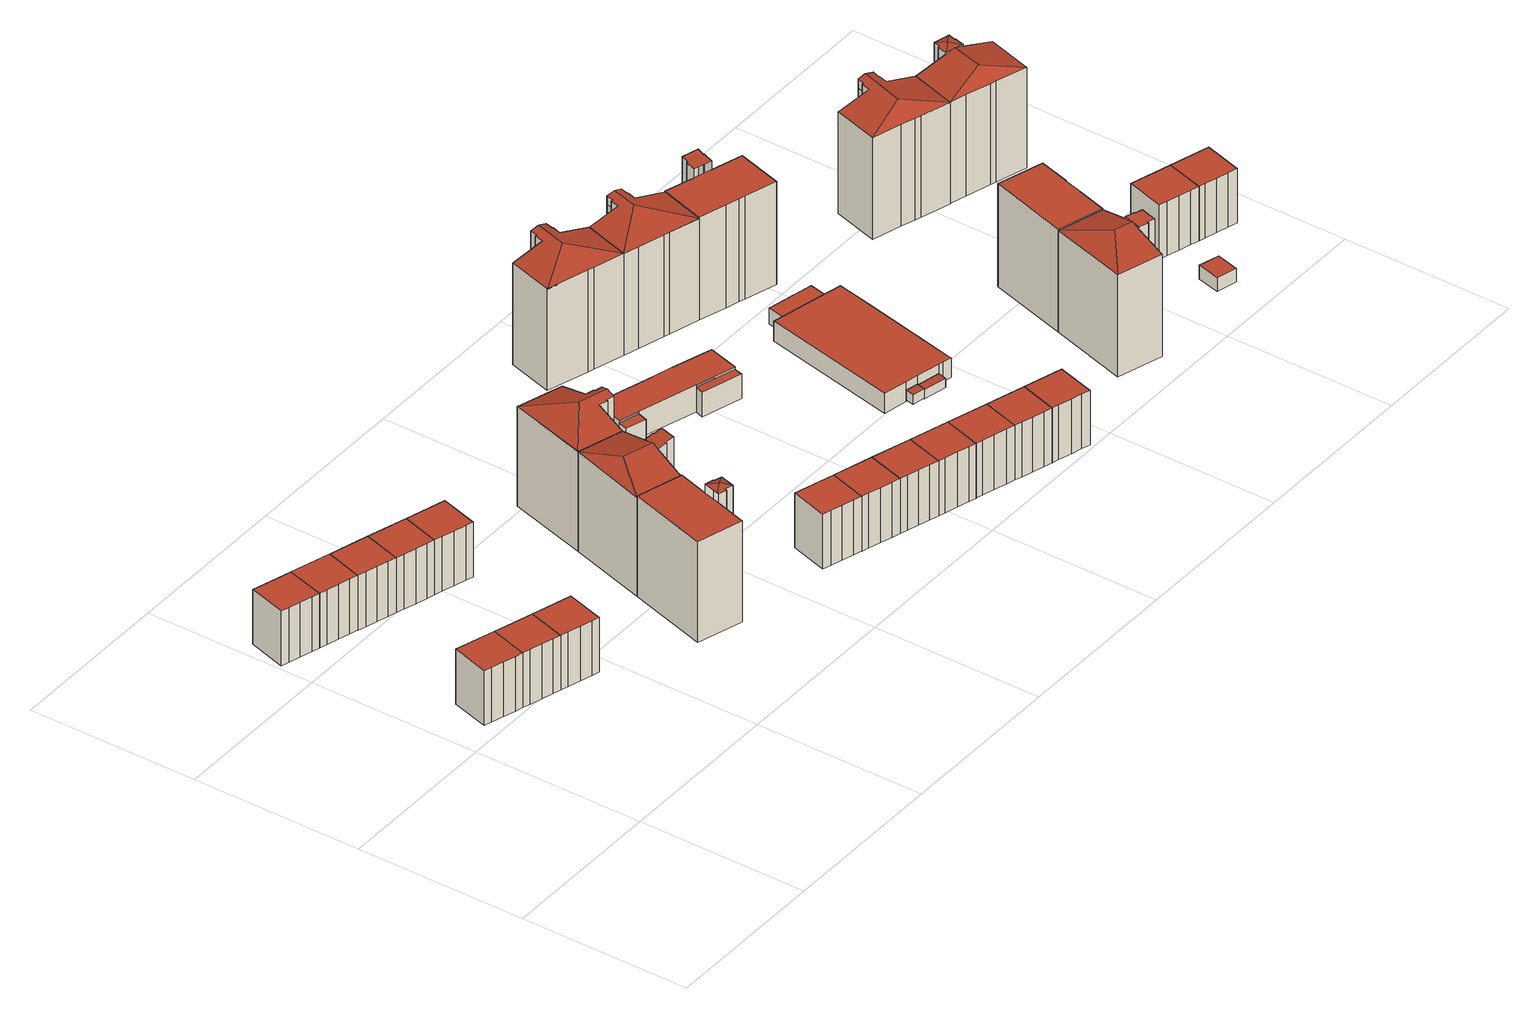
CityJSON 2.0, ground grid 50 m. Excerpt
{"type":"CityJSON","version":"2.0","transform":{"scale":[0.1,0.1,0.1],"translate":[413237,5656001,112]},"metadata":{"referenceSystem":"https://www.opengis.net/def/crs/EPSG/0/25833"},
"CityObjects":{
"building1":{"type":"Building","attributes":{"Dachtyp_tdc":"tdcPolyFlatRoof","Gemeindeschluessel":14612000,"Dachneigung":0,"QualitaetDacherkennung":60,"Geometrietyp2DReferenz":"3000","measuredHeight":16.82,"function":"31001_9998","roofType":"1000"},"geometry":[{"type":"Solid","lod":"2","boundaries":[[[[0,1,2,3]],[[1,4,5,2]],[[4,6,7,5]],[[4,1,0,8,9,10,6]],[[7,11,12,13,3,2,5]],[[6,10,11,7]],[[10,9,12,11]],[[9,8,13,12]],[[8,0,3,13]]]],"semantics":{"surfaces":[{"type":"WallSurface"},{"type":"RoofSurface"},{"type":"GroundSurface"}],"values":[[0,0,0,1,2,0,0,0,0]]}}]},
"building2":{"type":"Building","attributes":{"Dachtyp_tdc":"tdcPolyFlatRoof","Gemeindeschluessel":14612000,"Dachneigung":0,"QualitaetDacherkennung":64,"Geometrietyp2DReferenz":"3000","measuredHeight":16.82,"function":"31001_9998","roofType":"1000"},"geometry":[{"type":"Solid","lod":"2","boundaries":[[[[14,15,16,17]],[[15,18,19,16]],[[18,20,21,19]],[[20,22,23,21]],[[22,24,25,23]],[[24,26,27,25]],[[26,14,17,27]],[[26,24,22,20,18,15,14]],[[17,16,19,21,23,25,27]]]],"semantics":{"surfaces":[{"type":"WallSurface"},{"type":"RoofSurface"},{"type":"GroundSurface"}],"values":[[0,0,0,0,0,0,0,1,2]]}}]},
"building3":{"type":"Building","attributes":{"Dachtyp_tdc":"tdcPolyFlatRoof","Gemeindeschluessel":14612000,"Dachneigung":0,"QualitaetDacherkennung":59,"Geometrietyp2DReferenz":"3000","measuredHeight":16.82,"function":"31001_9998","roofType":"1000"},"geometry":[{"type":"Solid","lod":"2","boundaries":[[[[28,29,30,31]],[[29,8,13,30]],[[8,9,12,13]],[[9,32,33,12]],[[32,34,35,33]],[[34,36,37,35]],[[36,28,31,37]],[[36,34,32,9,8,29,28]],[[31,30,13,12,33,35,37]]]],"semantics":{"surfaces":[{"type":"WallSurface"},{"type":"RoofSurface"},{"type":"GroundSurface"}],"values":[[0,0,0,0,0,0,0,1,2]]}}]},
"building4":{"type":"Building","attributes":{"Dachtyp_tdc":"tdcPolyFlatRoof","Gemeindeschluessel":14612000,"Dachneigung":0,"QualitaetDacherkennung":66,"Geometrietyp2DReferenz":"3000","measuredHeight":16.83,"function":"31001_9998","roofType":"1000"},"geometry":[{"type":"Solid","lod":"2","boundaries":[[[[38,39,40,41]],[[39,42,43,40]],[[42,44,45,43]],[[42,39,38,20,22,46,44]],[[45,47,23,21,41,40,43]],[[44,46,47,45]],[[46,22,23,47]],[[22,20,21,23]],[[20,38,41,21]]]],"semantics":{"surfaces":[{"type":"WallSurface"},{"type":"RoofSurface"},{"type":"GroundSurface"}],"values":[[0,0,0,1,2,0,0,0,0]]}}]},
"building5":{"type":"Building","attributes":{"Dachtyp_tdc":"tdcPolyFlatRoof","Gemeindeschluessel":14612000,"Dachneigung":0,"QualitaetDacherkennung":60,"Geometrietyp2DReferenz":"3000","measuredHeight":16.82,"function":"31001_9998","roofType":"1000"},"geometry":[{"type":"Solid","lod":"2","boundaries":[[[[48,49,50,51]],[[49,34,35,50]],[[34,32,33,35]],[[32,52,53,33]],[[52,54,55,53]],[[54,56,57,55]],[[56,48,51,57]],[[56,54,52,32,34,49,48]],[[51,50,35,33,53,55,57]]]],"semantics":{"surfaces":[{"type":"WallSurface"},{"type":"RoofSurface"},{"type":"GroundSurface"}],"values":[[0,0,0,0,0,0,0,1,2]]}}]},
"building6":{"type":"Building","attributes":{"Dachtyp_tdc":"tdcPolyFlatRoof","Gemeindeschluessel":14612000,"Dachneigung":0,"QualitaetDacherkennung":64,"Geometrietyp2DReferenz":"3000","measuredHeight":16.84,"function":"31001_9998","roofType":"1000"},"geometry":[{"type":"Solid","lod":"2","boundaries":[[[[58,39,59,60]],[[39,38,61,59]],[[38,62,63,61]],[[62,64,65,63]],[[64,66,67,65]],[[66,68,69,67]],[[68,58,60,69]],[[68,66,64,62,38,39,58]],[[60,59,61,63,65,67,69]]]],"semantics":{"surfaces":[{"type":"WallSurface"},{"type":"RoofSurface"},{"type":"GroundSurface"}],"values":[[0,0,0,0,0,0,0,1,2]]}}]},
"building7":{"type":"Building","attributes":{"Dachtyp_tdc":"tdcPolyFlatRoof","Gemeindeschluessel":14612000,"Dachneigung":0,"QualitaetDacherkennung":65,"Geometrietyp2DReferenz":"3000","measuredHeight":16.83,"function":"31001_9998","roofType":"1000"},"geometry":[{"type":"Solid","lod":"2","boundaries":[[[[70,71,72,73]],[[71,64,65,72]],[[64,62,63,65]],[[62,74,75,63]],[[74,76,77,75]],[[76,78,79,77]],[[78,70,73,79]],[[78,76,74,62,64,71,70]],[[73,72,65,63,75,77,79]]]],"semantics":{"surfaces":[{"type":"WallSurface"},{"type":"RoofSurface"},{"type":"GroundSurface"}],"values":[[0,0,0,0,0,0,0,1,2]]}}]},
"building8":{"type":"Building","attributes":{"Dachtyp_tdc":"tdcPolyFlatRoof","Gemeindeschluessel":14612000,"Dachneigung":0,"QualitaetDacherkennung":64,"Geometrietyp2DReferenz":"3000","measuredHeight":16.84,"function":"31001_9998","roofType":"1000"},"geometry":[{"type":"Solid","lod":"2","boundaries":[[[[80,81,82,83]],[[81,76,84,82]],[[76,74,85,84]],[[74,86,87,85]],[[86,88,89,87]],[[88,90,91,89]],[[90,80,83,91]],[[90,88,86,74,76,81,80]],[[83,82,84,85,87,89,91]]]],"semantics":{"surfaces":[{"type":"WallSurface"},{"type":"RoofSurface"},{"type":"GroundSurface"}],"values":[[0,0,0,0,0,0,0,1,2]]}}]},
"building9":{"type":"Building","attributes":{"Gemeindeschluessel":14612000,"Geometrietyp2DReferenz":"3000","function":"31001_9998","roofType":"9999"},"children":["building9-1","building9-2"]},
"building9-1":{"type":"BuildingPart","attributes":{"Dachtyp_tdc":"tdcFreeFormRoof","Dachneigung":14.13,"QualitaetDacherkennung":14,"Geometrietyp2DReferenz":"3000","measuredHeight":34.41,"roofType":"5000"},"parents":["building9"],"geometry":[{"type":"MultiSurface","lod":"2","boundaries":[[[92,93,94,95]],[[93,96,97,94]],[[96,98,99,97]],[[98,100,101,99]],[[100,102,103,101]],[[102,104,105,103]],[[104,106,107,108,105]],[[92,95,109]],[[110,111,112]],[[111,106,104,102,100,113,112]],[[100,98,113]],[[98,96,93,92,110,112,113]],[[94,97,99,101,103,105,108,114,115,95]]],"semantics":{"surfaces":[{"type":"WallSurface"},{"type":"RoofSurface"},{"type":"GroundSurface"}],"values":[0,0,0,0,0,0,0,0,1,1,1,1,2]}}]},
"building9-2":{"type":"BuildingPart","attributes":{"Dachtyp_tdc":"tdcPolyFlatRoof","Dachneigung":0,"QualitaetDacherkennung":46,"Geometrietyp2DReferenz":"3000","measuredHeight":30.97,"roofType":"1000"},"parents":["building9"],"geometry":[{"type":"MultiSurface","lod":"2","boundaries":[[[116,109,95,117]],[[107,118,119,108]],[[118,120,121,119]],[[120,122,123,121]],[[122,116,117,123]],[[122,120,118,107,124,125,109,116]],[[117,95,115,114,108,119,121,123]]],"semantics":{"surfaces":[{"type":"WallSurface"},{"type":"RoofSurface"},{"type":"GroundSurface"}],"values":[0,0,0,0,0,1,2]}}]},
"building10":{"type":"Building","attributes":{"Gemeindeschluessel":14612000,"Geometrietyp2DReferenz":"3000","function":"31001_9998","roofType":"9999"},"children":["building10-1","building10-2"]},
"building10-1":{"type":"BuildingPart","attributes":{"Dachtyp_tdc":"tdcPolyFlatRoof","Dachneigung":15.88,"QualitaetDacherkennung":51,"Geometrietyp2DReferenz":"3000","measuredHeight":34.9,"roofType":"2100"},"parents":["building10"],"geometry":[{"type":"MultiSurface","lod":"2","boundaries":[[[126,127,128,129]],[[127,130,131,128]],[[130,132,133,131]],[[132,134,133]],[[135,136,137,138,139]],[[136,140,141,137]],[[140,142,143,141]],[[142,126,129,143]],[[142,140,136,135,144,145,146,132,130,127,126]],[[129,128,131,133,147,138,137,141,143]]],"semantics":{"surfaces":[{"type":"WallSurface"},{"type":"RoofSurface"},{"type":"GroundSurface"}],"values":[0,0,0,0,0,0,0,0,1,2]}}]},
"building10-2":{"type":"BuildingPart","attributes":{"Dachtyp_tdc":"tdcHipAndGableRoof","Dachneigung":15.66,"QualitaetDacherkennung":19,"Geometrietyp2DReferenz":"3000","measuredHeight":34.02,"roofType":"5000"},"parents":["building10"],"geometry":[{"type":"MultiSurface","lod":"2","boundaries":[[[134,148,149,133]],[[148,150,151,149]],[[150,152,153,151]],[[152,154,155,153]],[[154,139,138,155]],[[152,150,156]],[[150,148,134,146,157,156]],[[157,144,139,154,152,156]],[[147,133,149,151,153,155,138]]],"semantics":{"surfaces":[{"type":"WallSurface"},{"type":"RoofSurface"},{"type":"GroundSurface"}],"values":[0,0,0,0,0,1,1,1,2]}}]},
"building11":{"type":"Building","attributes":{"Dachtyp_tdc":"tdcFreeFormRoof","Gemeindeschluessel":14612000,"Dachneigung":20.45,"QualitaetDacherkennung":18,"Geometrietyp2DReferenz":"3000","measuredHeight":34.38,"function":"31001_9998","roofType":"5000"},"geometry":[{"type":"Solid","lod":"2","boundaries":[[[[158,159,160,161]],[[159,162,163,160]],[[162,164,165,163]],[[164,166,167,165]],[[166,168,169,167]],[[168,170,171,169]],[[170,172,173,171]],[[172,154,174,173]],[[154,175,176,174]],[[175,177,178,176]],[[177,179,180,178]],[[179,158,161,180]],[[181,177,182]],[[172,170,168,166,183,181,182,175,154]],[[183,164,162,159,158,179,177,181]],[[166,164,183]],[[177,175,182]],[[161,160,163,165,167,169,171,173,174,176,178,180]]]],"semantics":{"surfaces":[{"type":"WallSurface"},{"type":"RoofSurface"},{"type":"GroundSurface"}],"values":[[0,0,0,0,0,0,0,0,0,0,0,0,1,1,1,0,0,2]]}}]},
"building12":{"type":"Building","attributes":{"Dachtyp_tdc":"tdcPolyFlatRoof","Gemeindeschluessel":14612000,"Dachneigung":0,"QualitaetDacherkennung":56,"Geometrietyp2DReferenz":"3000","measuredHeight":16.82,"function":"31001_9998","roofType":"1000"},"geometry":[{"type":"Solid","lod":"2","boundaries":[[[[184,185,186,187]],[[185,188,189,186]],[[188,190,191,189]],[[190,192,193,191]],[[192,194,195,193]],[[194,196,197,195]],[[196,184,187,197]],[[196,194,192,190,188,185,184]],[[187,186,189,191,193,195,197]]]],"semantics":{"surfaces":[{"type":"WallSurface"},{"type":"RoofSurface"},{"type":"GroundSurface"}],"values":[[0,0,0,0,0,0,0,1,2]]}}]},
"building13":{"type":"Building","attributes":{"Dachtyp_tdc":"tdcPolyFlatRoof","Gemeindeschluessel":14612000,"Dachneigung":0,"QualitaetDacherkennung":56,"Geometrietyp2DReferenz":"3000","measuredHeight":16.88,"function":"31001_9998","roofType":"1000"},"geometry":[{"type":"Solid","lod":"2","boundaries":[[[[198,199,200,201]],[[199,202,203,200]],[[202,204,205,203]],[[204,192,206,205]],[[192,190,207,206]],[[190,208,209,207]],[[208,198,201,209]],[[208,190,192,204,202,199,198]],[[201,200,203,205,206,207,209]]]],"semantics":{"surfaces":[{"type":"WallSurface"},{"type":"RoofSurface"},{"type":"GroundSurface"}],"values":[[0,0,0,0,0,0,0,1,2]]}}]},
"building14":{"type":"Building","attributes":{"Dachtyp_tdc":"tdcPolyFlatRoof","Gemeindeschluessel":14612000,"Dachneigung":0,"QualitaetDacherkennung":56,"Geometrietyp2DReferenz":"3000","measuredHeight":16.89,"function":"31001_9998","roofType":"1000"},"geometry":[{"type":"Solid","lod":"2","boundaries":[[[[210,198,201,211]],[[198,208,209,201]],[[208,212,213,209]],[[212,214,215,213]],[[214,216,217,215]],[[216,218,219,217]],[[218,210,211,219]],[[218,216,214,212,208,198,210]],[[211,201,209,213,215,217,219]]]],"semantics":{"surfaces":[{"type":"WallSurface"},{"type":"RoofSurface"},{"type":"GroundSurface"}],"values":[[0,0,0,0,0,0,0,1,2]]}}]},
"building15":{"type":"Building","attributes":{"Dachtyp_tdc":"tdcPolyFlatRoof","Gemeindeschluessel":14612000,"Dachneigung":0,"QualitaetDacherkennung":54,"Geometrietyp2DReferenz":"3000","measuredHeight":16.89,"function":"31001_9998","roofType":"1000"},"geometry":[{"type":"Solid","lod":"2","boundaries":[[[[220,221,222,223]],[[221,214,215,222]],[[214,212,213,215]],[[212,224,225,213]],[[224,226,227,225]],[[226,228,229,227]],[[228,220,223,229]],[[228,226,224,212,214,221,220]],[[223,222,215,213,225,227,229]]]],"semantics":{"surfaces":[{"type":"WallSurface"},{"type":"RoofSurface"},{"type":"GroundSurface"}],"values":[[0,0,0,0,0,0,0,1,2]]}}]},
"building16":{"type":"Building","attributes":{"Dachtyp_tdc":"tdcPolyFlatRoof","Gemeindeschluessel":14612000,"Dachneigung":0,"QualitaetDacherkennung":55,"Geometrietyp2DReferenz":"3000","measuredHeight":16.81,"function":"31001_9998","roofType":"1000"},"geometry":[{"type":"Solid","lod":"2","boundaries":[[[[230,231,232,233]],[[231,234,235,232]],[[234,236,237,235]],[[236,226,238,237]],[[226,224,239,238]],[[224,240,241,239]],[[240,230,233,241]],[[240,224,226,236,234,231,230]],[[233,232,235,237,238,239,241]]]],"semantics":{"surfaces":[{"type":"WallSurface"},{"type":"RoofSurface"},{"type":"GroundSurface"}],"values":[[0,0,0,0,0,0,0,1,2]]}}]},
"building17":{"type":"Building","attributes":{"Gemeindeschluessel":14612000,"Geometrietyp2DReferenz":"3000","function":"31001_9998","roofType":"9999"},"children":["building17-1","building17-2","building17-3","building17-4"]},
"building17-1":{"type":"BuildingPart","attributes":{"Dachtyp_tdc":"tdcPolyFlatRoof","Dachneigung":0,"QualitaetDacherkennung":69,"Geometrietyp2DReferenz":"3000","measuredHeight":7.4,"roofType":"1000"},"parents":["building17"],"geometry":[{"type":"MultiSurface","lod":"2","boundaries":[[[242,243,244,245]],[[243,246,247,244]],[[246,248,249,247]],[[248,246,243,242]],[[245,244,247,249]]],"semantics":{"surfaces":[{"type":"WallSurface"},{"type":"RoofSurface"},{"type":"GroundSurface"}],"values":[0,0,0,1,2]}}]},
"building17-2":{"type":"BuildingPart","attributes":{"Dachtyp_tdc":"tdcPolyFlatRoof","Dachneigung":0,"QualitaetDacherkennung":57,"Geometrietyp2DReferenz":"3000","measuredHeight":4.72,"roofType":"1000"},"parents":["building17"],"geometry":[{"type":"MultiSurface","lod":"2","boundaries":[[[250,251,252,253]],[[251,254,255,252]],[[254,256,257,255]],[[256,254,251,250]],[[253,252,255,257]]],"semantics":{"surfaces":[{"type":"WallSurface"},{"type":"RoofSurface"},{"type":"GroundSurface"}],"values":[0,0,0,1,2]}}]},
"building17-3":{"type":"BuildingPart","attributes":{"Dachtyp_tdc":"tdcPolyFlatRoof","Dachneigung":0,"QualitaetDacherkennung":64,"Geometrietyp2DReferenz":"3000","measuredHeight":7.51,"roofType":"1000"},"parents":["building17"],"geometry":[{"type":"MultiSurface","lod":"2","boundaries":[[[258,259,260,261]],[[259,262,263,260]],[[262,264,265,263]],[[264,262,259,258]],[[261,260,263,265]]],"semantics":{"surfaces":[{"type":"WallSurface"},{"type":"RoofSurface"},{"type":"GroundSurface"}],"values":[0,0,0,1,2]}}]},
"building17-4":{"type":"BuildingPart","attributes":{"Dachtyp_tdc":"tdcPolyFlatRoof","Dachneigung":0,"QualitaetDacherkennung":56,"Geometrietyp2DReferenz":"3000","measuredHeight":8.16,"roofType":"1000"},"parents":["building17"],"geometry":[{"type":"MultiSurface","lod":"2","boundaries":[[[266,257,256]],[[266,267,268,257]],[[267,269,261,268]],[[269,258,261]],[[270,271,242,245,265,264]],[[272,273,274,249,248]],[[273,275,253,274]],[[275,250,253]],[[275,273,272,271,270,269,267,266]],[[257,268,261,265,245,249,274,253]]],"semantics":{"surfaces":[{"type":"WallSurface"},{"type":"RoofSurface"},{"type":"GroundSurface"}],"values":[0,0,0,0,0,0,0,0,1,2]}}]},
"building18":{"type":"Building","attributes":{"Dachtyp_tdc":"tdcPolyFlatRoof","Gemeindeschluessel":14612000,"Dachneigung":0,"QualitaetDacherkennung":55,"Geometrietyp2DReferenz":"3000","measuredHeight":16.8,"function":"31001_9998","roofType":"1000"},"geometry":[{"type":"Solid","lod":"2","boundaries":[[[[230,240,241,233]],[[240,276,277,241]],[[276,278,279,277]],[[278,280,281,279]],[[280,282,283,281]],[[282,284,285,283]],[[284,230,233,285]],[[284,282,280,278,276,240,230]],[[233,241,277,279,281,283,285]]]],"semantics":{"surfaces":[{"type":"WallSurface"},{"type":"RoofSurface"},{"type":"GroundSurface"}],"values":[[0,0,0,0,0,0,0,1,2]]}}]},
"building19":{"type":"Building","attributes":{"Dachtyp_tdc":"tdcFreeFormRoof","Gemeindeschluessel":14612000,"Dachneigung":15.62,"QualitaetDacherkennung":20,"Geometrietyp2DReferenz":"3000","measuredHeight":34.61,"function":"31001_9998","roofType":"5000"},"geometry":[{"type":"Solid","lod":"2","boundaries":[[[[286,287,288,289,290,291,292,293,294,295,296,297,298,299]],[[300,301,302]],[[300,303,287,286]],[[303,304,288,287]],[[304,305,289,288]],[[305,306,290,289]],[[306,307,291,290]],[[307,308,292,291]],[[308,309,293,292]],[[309,310,294,293]],[[310,311,295,294]],[[311,312,296,295]],[[312,313,297,296]],[[313,314,298,297]],[[314,301,299,298]],[[301,300,286,299]],[[308,307,315,316,309]],[[307,306,305,304,303,300,302,315]],[[315,302,301,314,313,312,311,310,316]],[[310,309,316]]]],"semantics":{"surfaces":[{"type":"GroundSurface"},{"type":"WallSurface"},{"type":"RoofSurface"}],"values":[[0,1,1,1,1,1,1,1,1,1,1,1,1,1,1,1,2,2,2,1]]}}]},
"building20":{"type":"Building","attributes":{"Dachtyp_tdc":"tdcPolyFlatRoof","Gemeindeschluessel":14612000,"Dachneigung":0,"QualitaetDacherkennung":52,"Geometrietyp2DReferenz":"3000","measuredHeight":16.75,"function":"31001_9998","roofType":"1000"},"geometry":[{"type":"Solid","lod":"2","boundaries":[[[[317,318,319,320]],[[318,278,279,319]],[[278,276,277,279]],[[276,321,322,277]],[[321,323,324,322]],[[323,325,326,324]],[[325,317,320,326]],[[325,323,321,276,278,318,317]],[[320,319,279,277,322,324,326]]]],"semantics":{"surfaces":[{"type":"WallSurface"},{"type":"RoofSurface"},{"type":"GroundSurface"}],"values":[[0,0,0,0,0,0,0,1,2]]}}]},
"building21":{"type":"Building","attributes":{"Dachtyp_tdc":"tdcPolyFlatRoof","Gemeindeschluessel":14612000,"Dachneigung":3.87,"QualitaetDacherkennung":75,"Geometrietyp2DReferenz":"3000","measuredHeight":3,"function":"31001_2000","roofType":"2100"},"geometry":[{"type":"Solid","lod":"2","boundaries":[[[[327,328,329,330]],[[328,331,332,329]],[[331,333,334,332]],[[333,327,330,334]],[[333,331,328,327]],[[330,329,332,334]]]],"semantics":{"surfaces":[{"type":"WallSurface"},{"type":"RoofSurface"},{"type":"GroundSurface"}],"values":[[0,0,0,0,1,2]]}}]},
"building22":{"type":"Building","attributes":{"Dachtyp_tdc":"tdcPolyFlatRoof","Gemeindeschluessel":14612000,"Dachneigung":3.12,"QualitaetDacherkennung":75,"Geometrietyp2DReferenz":"3000","measuredHeight":3,"function":"31001_2000","roofType":"2100"},"geometry":[{"type":"Solid","lod":"2","boundaries":[[[[335,336,337,338]],[[336,339,340,337]],[[339,341,342,340]],[[341,343,344,342]],[[343,335,338,344]],[[343,341,339,336,335]],[[338,337,340,342,344]]]],"semantics":{"surfaces":[{"type":"WallSurface"},{"type":"RoofSurface"},{"type":"GroundSurface"}],"values":[[0,0,0,0,0,1,2]]}}]},
"building23":{"type":"Building","attributes":{"Dachtyp_tdc":"tdcFreeFormRoof","Gemeindeschluessel":14612000,"Dachneigung":16.18,"QualitaetDacherkennung":19,"Geometrietyp2DReferenz":"3000","measuredHeight":34.44,"function":"31001_9998","roofType":"5000"},"geometry":[{"type":"Solid","lod":"2","boundaries":[[[[345,346,347,348]],[[346,349,350,347]],[[349,351,352,350]],[[351,353,354,352]],[[353,355,291,354]],[[355,356,290,291]],[[356,357,358,290]],[[357,359,360,358]],[[359,361,362,360]],[[361,363,364,362]],[[363,365,366,364]],[[365,367,368,366]],[[367,369,370,368]],[[369,371,372,370]],[[371,373,374,372]],[[373,375,376,374]],[[375,345,348,376]],[[377,378,353,351,349,379]],[[380,381,382,383,384,385,377,379]],[[385,386,387,388,389,390,391,356,355,378,377]],[[356,391,357]],[[357,391,390,359]],[[359,390,389,361]],[[361,389,388,363]],[[363,388,387,365]],[[365,387,386,367]],[[367,386,385,384,369]],[[369,384,383,371]],[[371,383,382,373]],[[373,382,381,375]],[[375,381,380,345]],[[345,380,379,346]],[[346,379,349]],[[353,378,355]],[[348,347,350,352,354,291,290,358,360,362,364,366,368,370,372,374,376]]]],"semantics":{"surfaces":[{"type":"WallSurface"},{"type":"RoofSurface"},{"type":"GroundSurface"}],"values":[[0,0,0,0,0,0,0,0,0,0,0,0,0,0,0,0,0,1,1,1,0,0,0,0,0,0,0,0,0,0,0,0,0,0,2]]}}]},
"building24":{"type":"Building","attributes":{"Dachtyp_tdc":"tdcPolyFlatRoof","Gemeindeschluessel":14612000,"Dachneigung":0,"QualitaetDacherkennung":37,"Geometrietyp2DReferenz":"3000","measuredHeight":6.15,"function":"31001_2000","roofType":"1000"},"geometry":[{"type":"Solid","lod":"2","boundaries":[[[[392,393,394,395]],[[393,396,397,394]],[[396,398,399,397]],[[398,400,401,399]],[[400,402,403,401]],[[402,404,405,403]],[[404,406,407,405]],[[406,408,409,407]],[[408,410,411,409]],[[410,412,413,411]],[[412,414,415,413]],[[414,416,417,415]],[[416,418,419,417]],[[418,420,421,419]],[[420,392,395,421]],[[420,418,416,414,412,410,408,406,404,402,400,398,396,393,392]],[[395,394,397,399,401,403,405,407,409,411,413,415,417,419,421]]]],"semantics":{"surfaces":[{"type":"WallSurface"},{"type":"RoofSurface"},{"type":"GroundSurface"}],"values":[[0,0,0,0,0,0,0,0,0,0,0,0,0,0,0,1,2]]}}]},
"building25":{"type":"Building","attributes":{"Dachtyp_tdc":"tdcPolyFlatRoof","Gemeindeschluessel":14612000,"Dachneigung":0,"QualitaetDacherkennung":49,"Geometrietyp2DReferenz":"3000","measuredHeight":4.81,"function":"31001_2000","roofType":"1000"},"geometry":[{"type":"Solid","lod":"2","boundaries":[[[[422,423,424,425]],[[423,426,427,424]],[[426,428,429,427]],[[426,423,422,430,431,432,433,434,428]],[[429,435,436,437,438,439,425,424,427]],[[428,434,435,429]],[[434,433,436,435]],[[433,432,437,436]],[[432,431,438,437]],[[431,430,439,438]],[[430,422,425,439]]]],"semantics":{"surfaces":[{"type":"WallSurface"},{"type":"RoofSurface"},{"type":"GroundSurface"}],"values":[[0,0,0,1,2,0,0,0,0,0,0]]}}]},
"building26":{"type":"Building","attributes":{"Gemeindeschluessel":14612000,"Geometrietyp2DReferenz":"3000","function":"31001_9998","roofType":"9999"},"children":["building26-1","building26-2"]},
"building26-1":{"type":"BuildingPart","attributes":{"Dachtyp_tdc":"tdcPolyFlatRoof","Dachneigung":10.95,"QualitaetDacherkennung":52,"Geometrietyp2DReferenz":"3000","measuredHeight":35.21,"roofType":"2100"},"parents":["building26"],"geometry":[{"type":"MultiSurface","lod":"2","boundaries":[[[440,441,442,443]],[[441,444,445,442]],[[444,446,447,445]],[[446,448,449,447]],[[448,450,451,449]],[[450,452,453,451]],[[452,454,455,453]],[[454,456,457,455]],[[456,458,459,460,457]],[[440,443,461]],[[458,456,454,452,450,448,446,444,441,440]],[[442,445,447,449,451,453,455,457,460,443]]],"semantics":{"surfaces":[{"type":"WallSurface"},{"type":"RoofSurface"},{"type":"GroundSurface"}],"values":[0,0,0,0,0,0,0,0,0,0,1,2]}}]},
"building26-2":{"type":"BuildingPart","attributes":{"Dachtyp_tdc":"tdcPolyFlatRoof","Dachneigung":0,"QualitaetDacherkennung":62,"Geometrietyp2DReferenz":"3000","measuredHeight":31.56,"roofType":"1000"},"parents":["building26"],"geometry":[{"type":"MultiSurface","lod":"2","boundaries":[[[462,461,443,348]],[[459,463,464,460]],[[463,465,466,464]],[[465,467,468,466]],[[467,469,470,468]],[[469,471,472,470]],[[471,473,347,472]],[[473,462,348,347]],[[473,471,469,467,465,463,459,461,462]],[[348,443,460,464,466,468,470,472,347]]],"semantics":{"surfaces":[{"type":"WallSurface"},{"type":"RoofSurface"},{"type":"GroundSurface"}],"values":[0,0,0,0,0,0,0,0,1,2]}}]},
"building27":{"type":"Building","attributes":{"Gemeindeschluessel":14612000,"Geometrietyp2DReferenz":"3000","function":"31001_9998","roofType":"9999"},"children":["building27-1","building27-2"]},
"building27-1":{"type":"BuildingPart","attributes":{"Dachtyp_tdc":"tdcPolyFlatRoof","Dachneigung":0,"QualitaetDacherkennung":18,"Geometrietyp2DReferenz":"3000","measuredHeight":34.44,"roofType":"1000"},"parents":["building27"],"geometry":[{"type":"MultiSurface","lod":"2","boundaries":[[[474,475,476,477]],[[475,478,479,476]],[[478,480,481,482,479]],[[483,484,485]],[[483,486,487,484]],[[486,488,489,487]],[[488,490,491,489]],[[490,474,477,491]],[[490,488,486,483,492,493,494,495,480,478,475,474]],[[477,476,479,482,496,497,484,487,489,491]]],"semantics":{"surfaces":[{"type":"WallSurface"},{"type":"RoofSurface"},{"type":"GroundSurface"}],"values":[0,0,0,0,0,0,0,0,1,2]}}]},
"building27-2":{"type":"BuildingPart","attributes":{"Dachtyp_tdc":"tdcHipAndGableRoof","Dachneigung":14.4,"QualitaetDacherkennung":18,"Geometrietyp2DReferenz":"3000","measuredHeight":34.47,"roofType":"5000"},"parents":["building27"],"geometry":[{"type":"MultiSurface","lod":"2","boundaries":[[[481,498,499,482]],[[498,500,501,499]],[[500,502,503,501]],[[502,504,505,503]],[[504,485,484,505]],[[502,500,506]],[[500,498,481,495,494,506]],[[494,493,507,485,504,502,506]],[[497,496,482,499,501,503,505,484]]],"semantics":{"surfaces":[{"type":"WallSurface"},{"type":"RoofSurface"},{"type":"GroundSurface"}],"values":[0,0,0,0,0,1,1,1,2]}}]},
"building28":{"type":"Building","attributes":{"Gemeindeschluessel":14612000,"Geometrietyp2DReferenz":"3000","function":"31001_9998","roofType":"9999"},"children":["building28-1","building28-2"]},
"building28-1":{"type":"BuildingPart","attributes":{"Dachtyp_tdc":"tdcPolyFlatRoof","Dachneigung":0,"QualitaetDacherkennung":56,"Geometrietyp2DReferenz":"3000","measuredHeight":31.62,"roofType":"1000"},"parents":["building28"],"geometry":[{"type":"MultiSurface","lod":"2","boundaries":[[[508,509,510,511]],[[509,512,513,510]],[[512,514,515,516,513]],[[517,518,519]],[[517,520,521,518]],[[520,522,523,521]],[[522,508,511,523]],[[522,520,517,514,512,509,508]],[[511,510,513,516,518,521,523]]],"semantics":{"surfaces":[{"type":"WallSurface"},{"type":"RoofSurface"},{"type":"GroundSurface"}],"values":[0,0,0,0,0,0,0,1,2]}}]},
"building28-2":{"type":"BuildingPart","attributes":{"Dachtyp_tdc":"tdcPolyFlatRoof","Dachneigung":5.3,"QualitaetDacherkennung":26,"Geometrietyp2DReferenz":"3000","measuredHeight":3.89,"roofType":"2100"},"parents":["building28"],"geometry":[{"type":"MultiSurface","lod":"2","boundaries":[[[524,525,526,513]],[[525,527,528,526]],[[527,529,530,528]],[[529,531,532,530]],[[531,533,534,532]],[[533,535,536,534]],[[535,519,518,536]],[[515,524,513,516]],[[515,519,535,533,531,529,527,525,524]],[[513,526,528,530,532,534,536,518,516]]],"semantics":{"surfaces":[{"type":"WallSurface"},{"type":"RoofSurface"},{"type":"GroundSurface"}],"values":[0,0,0,0,0,0,0,0,1,2]}}]},
"building29":{"type":"Building","attributes":{"Dachtyp_tdc":"tdcPolyFlatRoof","Gemeindeschluessel":14612000,"Dachneigung":0,"QualitaetDacherkennung":75,"Geometrietyp2DReferenz":"3000","measuredHeight":4.19,"function":"31001_9998","roofType":"1000"},"geometry":[{"type":"Solid","lod":"2","boundaries":[[[[537,538,539,540]],[[538,541,542,539]],[[541,543,544,542]],[[543,537,540,544]],[[543,541,538,537]],[[540,539,542,544]]]],"semantics":{"surfaces":[{"type":"WallSurface"},{"type":"RoofSurface"},{"type":"GroundSurface"}],"values":[[0,0,0,0,1,2]]}}]},
"building30":{"type":"Building","attributes":{"Dachtyp_tdc":"tdcFreeFormRoof","Gemeindeschluessel":14612000,"Dachneigung":14.75,"QualitaetDacherkennung":19,"Geometrietyp2DReferenz":"3000","measuredHeight":34.49,"function":"31001_9998","roofType":"5000"},"geometry":[{"type":"Solid","lod":"2","boundaries":[[[[545,546,547,548,549,550]],[[551,552,553,554,555,556,546,545]],[[557,558,559,560,561,562,563,547,546,556]],[[563,562,564]],[[564,562,561,565]],[[565,561,560,566]],[[566,560,559,567]],[[567,559,558,568]],[[568,558,557,569]],[[569,557,556,555,570]],[[570,555,554,571]],[[572,553,552,573]],[[571,554,553,572]],[[573,552,551]],[[574,575,576,577,578,579,580,581,582,583,584,585,586,587,588,589,590]],[[550,549,575,574]],[[549,548,576,575]],[[548,547,577,576]],[[547,563,578,577]],[[563,564,579,578]],[[564,565,580,579]],[[565,566,581,580]],[[566,567,582,581]],[[567,568,583,582]],[[568,569,584,583]],[[569,570,585,584]],[[570,571,586,585]],[[571,572,587,586]],[[572,573,588,587]],[[573,551,589,588]],[[551,545,590,589]],[[545,550,574,590]]]],"semantics":{"surfaces":[{"type":"RoofSurface"},{"type":"WallSurface"},{"type":"GroundSurface"}],"values":[[0,0,0,1,1,1,1,1,1,1,1,1,1,1,2,1,1,1,1,1,1,1,1,1,1,1,1,1,1,1,1,1]]}}]},
"building31":{"type":"Building","attributes":{"Dachtyp_tdc":"tdcPolyFlatRoof","Gemeindeschluessel":14612000,"Dachneigung":0,"QualitaetDacherkennung":53,"Geometrietyp2DReferenz":"3000","measuredHeight":16.72,"function":"31001_9998","roofType":"1000"},"geometry":[{"type":"Solid","lod":"2","boundaries":[[[[591,592,593,594]],[[592,595,596,593]],[[595,597,598,596]],[[597,599,600,598]],[[599,601,602,600]],[[601,603,604,602]],[[603,591,594,604]],[[603,601,599,597,595,592,591]],[[594,593,596,598,600,602,604]]]],"semantics":{"surfaces":[{"type":"WallSurface"},{"type":"RoofSurface"},{"type":"GroundSurface"}],"values":[[0,0,0,0,0,0,0,1,2]]}}]},
"building32":{"type":"Building","attributes":{"Dachtyp_tdc":"tdcPolyFlatRoof","Gemeindeschluessel":14612000,"Dachneigung":0,"QualitaetDacherkennung":55,"Geometrietyp2DReferenz":"3000","measuredHeight":16.77,"function":"31001_9998","roofType":"1000"},"geometry":[{"type":"Solid","lod":"2","boundaries":[[[[599,605,606,600]],[[605,607,608,606]],[[607,609,610,608]],[[609,611,612,610]],[[611,613,614,612]],[[613,601,602,614]],[[601,599,600,602]],[[601,613,611,609,607,605,599]],[[600,606,608,610,612,614,602]]]],"semantics":{"surfaces":[{"type":"WallSurface"},{"type":"RoofSurface"},{"type":"GroundSurface"}],"values":[[0,0,0,0,0,0,0,1,2]]}}]},
"building33":{"type":"Building","attributes":{"Gemeindeschluessel":14612000,"Geometrietyp2DReferenz":"3000","function":"31001_9998","roofType":"9999"},"children":["building33-1","building33-2"]},
"building33-1":{"type":"BuildingPart","attributes":{"Dachtyp_tdc":"tdcHipAndGableRoof","Dachneigung":14.51,"QualitaetDacherkennung":18,"Geometrietyp2DReferenz":"3000","measuredHeight":34.36,"roofType":"5000"},"parents":["building33"],"geometry":[{"type":"MultiSurface","lod":"2","boundaries":[[[615,616,617,618]],[[616,619,620,617]],[[619,621,622,620]],[[621,623,624,622]],[[623,625,626,624]],[[625,545,627,626]],[[545,551,628,627]],[[551,629,630,628]],[[545,625,623,621,619,631]],[[619,616,615,632,633,634,631]],[[634,635,636,629,551,545,631]],[[637,638,639,618,617,620,622,624,626,627,628,630]]],"semantics":{"surfaces":[{"type":"WallSurface"},{"type":"RoofSurface"},{"type":"GroundSurface"}],"values":[0,0,0,0,0,0,0,0,1,1,1,2]}}]},
"building33-2":{"type":"BuildingPart","attributes":{"Dachtyp_tdc":"tdcFreeFormRoof","Dachneigung":12.23,"QualitaetDacherkennung":31,"Geometrietyp2DReferenz":"3000","measuredHeight":34.77,"roofType":"5000"},"parents":["building33"],"geometry":[{"type":"MultiSurface","lod":"2","boundaries":[[[640,641,642,643]],[[641,644,645,642]],[[644,646,647,645]],[[646,648,649,647]],[[648,650,651,649]],[[650,652,653,651]],[[652,654,655,653]],[[654,656,618,655]],[[656,615,618]],[[657,630,629]],[[657,640,643,630]],[[658,635,659,633,660,661]],[[660,656,654,652,650,662,661]],[[650,648,662]],[[648,646,644,641,640,657,658,661,662]],[[643,642,645,647,649,651,653,655,618,639,638,637,630]]],"semantics":{"surfaces":[{"type":"WallSurface"},{"type":"RoofSurface"},{"type":"GroundSurface"}],"values":[0,0,0,0,0,0,0,0,0,0,0,1,1,1,1,2]}}]}
},
"vertices":[
[181,510,184],[147,520,184],[147,520,16],[181,510,16],[111,531,184],[111,531,16],[88,538,184],[88,538,16],[205,504,184],[237,614,184],[121,648,184],[121,648,16],[237,614,16],[205,504,16],
[24,1088,181],[2,1095,181],[2,1095,13],[24,1088,13],[35,1205,181],[35,1205,13],[150,1171,181],[150,1171,13],[118,1061,181],[118,1061,13],[95,1067,181],[95,1067,13],[59,1078,181],[59,1078,13],
[262,487,184],[227,497,184],[227,497,16],[262,487,16],[352,580,184],[352,580,16],[319,470,184],[319,470,16],[297,477,184],[297,477,16],
[267,1137,181],[234,1027,181],[234,1027,13],[267,1137,13],[210,1034,181],[210,1034,13],[176,1044,181],[176,1044,13],[141,1054,181],[141,1054,13],
[378,453,184],[342,463,184],[342,463,16],[378,453,16],[469,546,184],[469,546,16],[436,436,184],[436,436,16],[415,442,184],[415,442,16],
[257,1020,181],[234,1027,12],[257,1020,12],[267,1137,12],[382,1103,181],[382,1103,12],[350,993,181],[350,993,12],[326,1000,181],[326,1000,12],[292,1010,181],[292,1010,12],
[408,976,181],[373,986,181],[373,986,12],[408,976,12],[498,1069,181],[498,1069,12],[465,959,181],[465,959,12],[443,965,181],[443,965,12],
[523,942,181],[489,952,181],[489,952,13],[523,942,13],[465,959,13],[498,1069,13],[615,1035,181],[615,1035,13],[582,925,181],[582,925,13],[561,931,181],[561,931,13],
[857,415,352],[882,408,352],[882,408,15],[857,415,15],[881,405,353],[881,405,15],[904,398,353],[904,398,15],[891,354,353],[891,354,15],[868,361,353],[868,361,15],[866,356,352],[866,356,15],[842,363,352],[842,363,325],[842,363,15],[857,415,325],[856,413,353],[843,368,353],[872,384,359],[875,383,359],[843,368,15],[856,413,15],
[884,505,325],[884,505,15],[815,271,325],[815,271,15],[680,310,325],[680,310,15],[749,544,325],[749,544,15],[843,368,325],[856,413,325],
[958,583,365],[935,590,358],[935,590,16],[958,583,16],[935,587,358],[935,587,16],[910,594,351],[910,594,16],[910,594,348],[925,646,351],[950,639,358],[950,639,16],[925,646,16],[925,646,348],[949,636,358],[949,636,16],[971,629,365],[971,629,16],[922,636,351],[917,618,351],[912,602,351],[917,618,16],
[884,505,319],[884,505,16],[749,544,319],[749,544,16],[817,773,322],[817,773,16],[951,734,322],[951,734,16],[829,644,356],[917,618,356],
[992,876,351],[1017,869,351],[1017,869,15],[992,876,15],[1016,865,352],[1016,865,15],[1038,859,352],[1038,859,15],[1025,813,351],[1025,813,15],[1002,819,351],[1002,819,15],[1001,815,350],[1001,815,15],[976,823,350],[976,823,15],[951,734,15],[817,773,323],[817,773,15],[885,1007,320],[885,1007,15],[1019,967,320],[1019,967,15],[948,863,359],[817,774,323],[1032,838,359],
[1134,230,184],[1110,237,184],[1110,237,16],[1134,230,16],[1142,346,184],[1142,346,16],[1260,312,184],[1260,312,16],[1227,202,184],[1227,202,16],[1203,209,184],[1203,209,16],[1168,220,184],[1168,220,16],
[1343,168,184],[1319,175,184],[1319,175,15],[1343,168,15],[1284,185,184],[1284,185,15],[1248,196,184],[1248,196,15],[1227,202,15],[1260,312,15],[1375,278,184],[1375,278,15],
[1364,162,184],[1364,162,15],[1491,244,184],[1491,244,15],[1459,134,184],[1459,134,15],[1433,142,184],[1433,142,15],[1399,152,184],[1399,152,15],
[1515,118,184],[1479,128,184],[1479,128,15],[1515,118,15],[1605,211,184],[1605,211,15],[1572,101,184],[1572,101,15],[1551,107,184],[1551,107,15],
[1690,67,184],[1665,74,184],[1665,74,16],[1690,67,16],[1628,85,184],[1628,85,16],[1593,95,184],[1593,95,16],[1572,101,16],[1605,211,16],[1722,176,184],[1722,176,16],
[1301,934,80],[1293,907,80],[1293,907,6],[1301,934,6],[1233,925,80],[1233,925,6],[1241,952,80],[1241,952,6],
[1441,991,53],[1447,1012,53],[1447,1012,6],[1441,991,6],[1507,995,53],[1507,995,6],[1501,974,53],[1501,974,6],
[1591,848,81],[1584,824,81],[1584,824,6],[1591,848,6],[1465,859,81],[1465,859,6],[1473,883,81],[1473,883,6],
[1501,974,88],[1617,939,88],[1617,939,6],[1591,848,88],[1473,883,88],[1301,934,88],[1241,952,88],[1268,1042,88],[1268,1042,6],[1441,991,88],
[1835,143,184],[1835,143,16],[1802,34,184],[1802,34,16],[1778,41,184],[1778,41,16],[1743,51,184],[1743,51,16],[1711,60,184],[1711,60,16],
[1526,1378,2],[1520,1356,2],[1523,1355,2],[1515,1330,2],[1605,1304,2],[1565,1170,2],[1476,1196,2],[1458,1201,2],[1335,1238,2],[1374,1371,2],[1462,1345,2],[1470,1371,2],[1474,1370,2],[1480,1392,2],[1526,1378,342],[1480,1392,341],[1504,1385,348],[1520,1356,342],[1523,1355,341],[1515,1330,341],[1605,1304,315],[1565,1170,315],[1476,1196,315],[1458,1201,315],[1335,1238,314],[1374,1371,314],[1462,1345,340],[1470,1371,340],[1474,1370,341],[1476,1292,348],[1335,1237,314],
[1860,17,184],[1823,28,184],[1823,28,16],[1860,17,16],[1949,110,184],[1949,110,16],[1917,0,184],[1917,0,16],[1893,8,184],[1893,8,16],
[1846,475,43],[1841,451,41],[1841,451,13],[1846,475,13],[1804,459,41],[1804,459,13],[1809,483,43],[1809,483,13],
[1841,451,39],[1846,475,41],[1846,475,11],[1841,451,11],[1915,460,41],[1915,460,11],[1911,440,40],[1911,440,11],[1910,436,39],[1910,436,11],
[1834,1237,314],[1794,1103,314],[1794,1103,2],[1834,1237,2],[1704,1129,314],[1704,1129,2],[1687,1134,314],[1687,1134,2],[1610,1157,314],[1610,1157,2],[1565,1170,314],[1605,1304,314],[1693,1278,314],[1693,1278,2],[1700,1304,314],[1700,1304,2],[1704,1303,314],[1704,1303,2],[1704,1305,314],[1704,1305,2],[1709,1321,314],[1709,1321,2],[1710,1325,314],[1710,1325,2],[1753,1312,314],[1753,1312,2],[1747,1290,314],[1747,1290,2],[1750,1289,314],[1750,1289,2],[1742,1263,314],[1742,1263,2],[1711,1243,346],[1566,1170,314],[1794,1103,315],[1834,1237,315],[1742,1263,340],[1750,1289,340],[1747,1290,341],[1753,1312,341],[1733,1318,346],[1710,1325,340],[1709,1321,340],[1704,1305,340],[1704,1303,340],[1700,1304,339],[1693,1278,339],
[1915,460,69],[1846,475,69],[1846,475,8],[1915,460,8],[1809,483,69],[1809,483,8],[1737,498,69],[1737,498,8],[1824,898,69],[1824,898,8],[1864,889,69],[1864,889,8],[2002,859,69],[2002,859,8],[2017,855,69],[2017,855,8],[2041,850,69],[2041,850,8],[2030,796,69],[2030,796,8],[2020,751,69],[2020,751,8],[1964,496,69],[1964,496,8],[1956,457,69],[1956,457,8],[1955,451,69],[1955,451,8],[1930,457,69],[1930,457,8],
[2016,921,54],[2005,869,54],[2005,869,6],[2016,921,6],[2002,859,54],[2002,859,6],[1864,889,54],[1864,889,6],[1965,932,54],[1958,934,54],[1934,939,54],[1927,940,54],[1878,951,54],[1878,951,6],[1927,940,6],[1934,939,6],[1958,934,6],[1965,932,6],
[1920,1211,345],[1928,1237,350],[1928,1237,2],[1920,1211,2],[1930,1236,350],[1930,1236,2],[1931,1239,350],[1931,1239,2],[1936,1255,354],[1936,1255,2],[1937,1258,354],[1937,1258,2],[1985,1244,354],[1985,1244,2],[1979,1222,350],[1979,1222,2],[1981,1222,350],[1981,1222,2],[1974,1195,345],[1974,1195,318],[1974,1195,2],[1920,1211,318],
[1834,1237,318],[2066,1168,318],[2066,1168,2],[2027,1035,318],[2027,1035,2],[1932,1063,318],[1932,1063,2],[1915,1068,318],[1915,1068,2],[1875,1079,318],[1875,1079,2],[1794,1103,318],
[2409,155,352],[2387,162,352],[2387,162,8],[2409,155,8],[2386,158,352],[2386,158,8],[2358,166,352],[2358,166,345],[2358,166,8],[2375,220,352],[2375,220,8],[2375,220,345],[2401,212,352],[2401,212,8],[2401,209,352],[2401,209,8],[2422,203,352],[2422,203,8],[2374,220,352],[2367,195,352],[2367,193,352],[2366,192,352],[2367,193,8],[2374,220,8],
[2332,77,321],[2332,77,8],[2198,117,321],[2198,117,8],[2266,347,320],[2266,347,8],[2400,308,320],[2400,308,8],[2314,209,352],[2374,220,345],
[2334,580,323],[2469,540,323],[2469,540,7],[2334,580,7],[2443,450,323],[2443,450,7],[2442,450,323],[2442,450,46],[2442,450,7],[2426,395,323],[2426,395,7],[2426,395,46],[2400,308,323],[2400,308,7],[2266,347,323],[2266,347,7],
[2443,450,46],[2469,442,43],[2469,442,7],[2469,439,43],[2469,439,7],[2490,433,41],[2490,433,7],[2476,385,41],[2476,385,7],[2454,391,43],[2454,391,7],[2453,388,43],[2453,388,7],
[2626,121,55],[2644,188,55],[2644,188,13],[2626,121,13],[2704,172,55],[2704,172,13],[2686,105,55],[2686,105,13],
[2551,881,315],[2451,967,348],[2317,950,315],[2404,925,315],[2446,912,315],[2463,907,315],[2590,1014,315],[2502,1040,340],[2510,1067,340],[2507,1068,341],[2514,1089,341],[2489,1096,348],[2468,1102,342],[2467,1100,342],[2462,1083,342],[2461,1081,342],[2458,1082,341],[2450,1055,341],[2356,1083,315],[2450,1055,315],[2458,1082,315],[2461,1081,315],[2462,1083,315],[2467,1100,315],[2468,1102,315],[2514,1089,315],[2507,1068,315],[2510,1067,315],[2502,1040,315],[2463,907,3],[2446,912,3],[2404,925,3],[2317,950,3],[2356,1083,3],[2450,1055,3],[2458,1082,3],[2461,1081,3],[2462,1083,3],[2467,1100,3],[2468,1102,3],[2514,1089,3],[2507,1068,3],[2510,1067,3],[2502,1040,3],[2590,1014,3],[2551,881,3],
[2712,300,179],[2678,310,179],[2678,310,12],[2712,300,12],[2654,317,179],[2654,317,12],[2686,427,179],[2686,427,12],[2806,392,179],[2806,392,12],[2774,282,179],[2774,282,12],[2749,289,179],[2749,289,12],
[2922,358,179],[2922,358,12],[2890,248,179],[2890,248,12],[2863,256,179],[2863,256,12],[2828,266,179],[2828,266,12],[2793,276,179],[2793,276,12],
[2733,972,340],[2822,946,313],[2822,946,4],[2733,972,4],[2783,813,313],[2783,813,4],[2691,841,314],[2691,841,4],[2674,845,314],[2674,845,4],[2600,867,315],[2600,867,4],[2551,881,4],[2590,1014,4],[2680,988,339],[2680,988,4],[2683,889,347],[2729,973,341],[2713,978,346],[2709,979,347],[2705,980,346],[2683,986,340],[2683,986,4],[2709,979,4],[2729,973,4],
[2688,1015,345],[2691,1014,346],[2691,1014,4],[2688,1015,4],[2692,1016,346],[2692,1016,4],[2697,1033,346],[2697,1033,4],[2698,1035,346],[2698,1035,4],[2744,1022,346],[2744,1022,4],[2737,1000,346],[2737,1000,4],[2741,1000,346],[2741,1000,4],[2733,972,345],[2680,988,345],[2683,986,346],[2709,979,346],[2729,973,346],[2713,1003,351],[2714,1006,351]
]}
